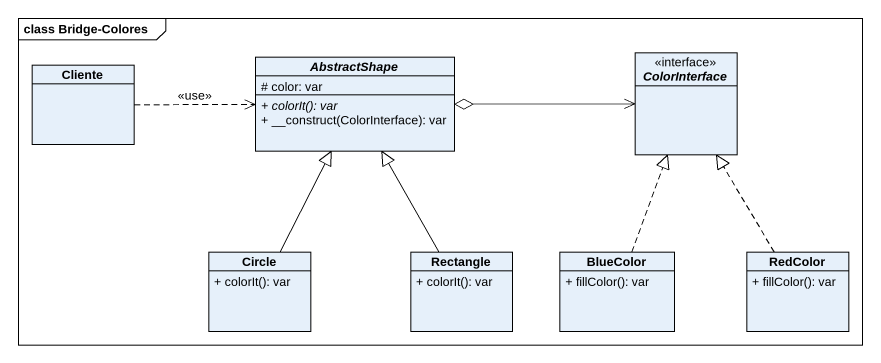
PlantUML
@startuml
mainframe class Bridge-Colores
hide circle
hide empty members
skinparam classAttributeIconSize 0
abstract class AbstractShape {
  # color: var
  {abstract} + colorIt(): var
  + __construct(ColorInterface): var
}
interface ColorInterface
class Cliente
class "Circle" as Circle_ {
  + colorIt(): var
}
class "Rectangle" as Rectangle_ {
  + colorIt(): var
}
class BlueColor {
  + fillColor(): var
}
class RedColor {
  + fillColor(): var
}
ColorInterface <-left-o AbstractShape
Cliente .right.> AbstractShape : <<use>>
Circle_ -up-|> AbstractShape
Rectangle_ -up-|> AbstractShape
BlueColor .up.|> ColorInterface
RedColor .up.|> ColorInterface
@enduml
